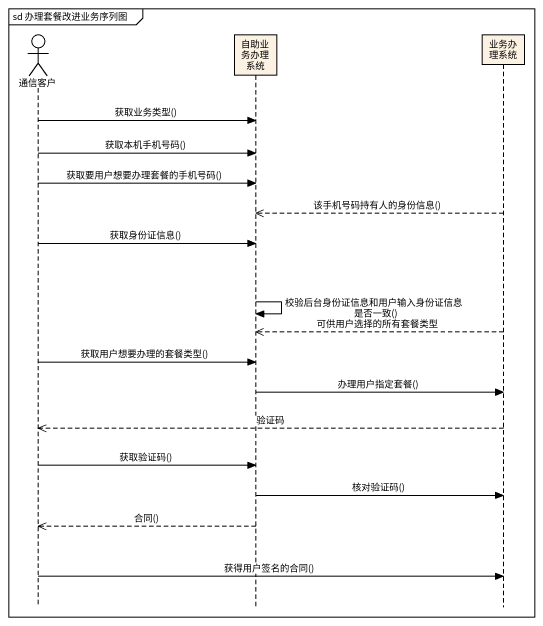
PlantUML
@startuml
mainframe sd 办理套餐改进业务序列图
hide footbox
actor 通信客户
participant 自助业务办理系统
participant 业务办理系统

通信客户 -> 自助业务办理系统 : 获取业务类型()
通信客户 -> 自助业务办理系统 : 获取本机手机号码()
通信客户 -> 自助业务办理系统 : 获取要用户想要办理套餐的手机号码()
业务办理系统 -->> 自助业务办理系统 : 该手机号码持有人的身份信息()
通信客户 -> 自助业务办理系统 : 获取身份证信息()
自助业务办理系统 -> 自助业务办理系统 : 校验后台身份证信息和用户输入身份证信息是否一致()
业务办理系统 -->> 自助业务办理系统 : 可供用户选择的所有套餐类型
通信客户 -> 自助业务办理系统 : 获取用户想要办理的套餐类型()
自助业务办理系统 -> 业务办理系统 : 办理用户指定套餐()
业务办理系统 -->> 通信客户 : 验证码
通信客户 -> 自助业务办理系统 : 获取验证码()
自助业务办理系统 -> 业务办理系统 : 核对验证码()
自助业务办理系统 -->> 通信客户 : 合同()
通信客户 -> 业务办理系统 : 获得用户签名的合同()
@enduml
